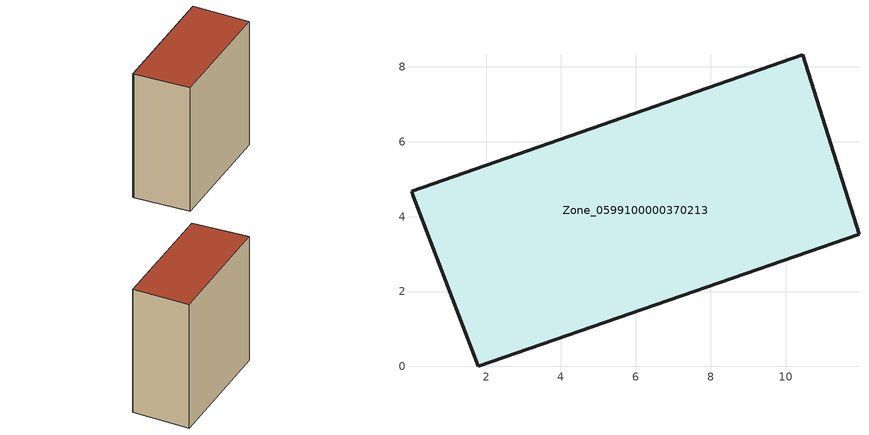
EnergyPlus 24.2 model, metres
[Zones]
Zone_0599100000370213
 floor ground (C_G): 10.45,8.33 11.96,3.53 1.78,0 0.05,4.54 0.01,4.68 z0.93
 wall outside (C_F): 10.45,8.33 0.01,4.68 0.05,4.54 1.78,0 11.96,3.53 10.45,8.33 z0.93:12.52
 roof outside (C_R): 11.96,3.53 10.45,8.33 0.01,4.68 0.05,4.54 1.78,0 z12.52
[BUILDING]
Pand.0599100000370213: North Axis=0; Terrain=City; Loads Convergence Tolerance Value=0.04; Temperature Convergence Tolerance Value=0.4; Solar Distribution=FullExterior; Maximum Number of Warmup Days=25; Minimum Number of Warmup Days=1
[Site:Location]
Rotterdam.The.Hague.AP_ZH_NLD Design_Conditions: Latitude=51.96; Longitude=4.45; Time Zone=1; Elevation=-4.5
[SITE:GROUNDTEMPERATURE:BUILDINGSURFACE]
18, 18, 18, 18, 18, 18, 18, 18, 18, 18, 18, 18
[MATERIAL] Thermal Absorptance=0.9; Solar Absorptance=0.7; Visible Absorptance=0.7
Name | Roughness | Thickness | Conductivity | Density | Specific Heat
G.TI.1992-2005 | MediumSmooth | 0.15 | 0.06 | 540 | 1210
F.TI.1992-2005 | Rough | 0.3 | 0.12 | 1920 | 840
R.TI.1992-2005 | MediumRough | 0.2 | 0.08 | 1500 | 1000
[CONSTRUCTION]
C_G: G.TI.1992-2005
C_F: F.TI.1992-2005
C_R: R.TI.1992-2005
[ZONE]
Zone_0599100000370213: Type=1; Multiplier=1; Ceiling Height=Autocalculate; Volume=Autocalculate; Floor Area=autocalculate; Part of Total Floor Area=Yes
[ZONEINFILTRATION:DESIGNFLOWRATE]
Infil_Zone_0599100000370213: Zone or ZoneList or Space or SpaceList=Zone_0599100000370213; Schedule=AlwaysOn; Design Flow Rate Calculation Method=Flow/Area; Flow Rate per Floor Area=0.0015; Constant Term Coefficient=1; Temperature Term Coefficient=0; Velocity Term Coefficient=0; Velocity Squared Term Coefficient=0
[HVACTEMPLATE:ZONE:IDEALLOADSAIRSYSTEM]
Zone_0599100000370213: Maximum Heating Supply Air Temperature=50; Minimum Cooling Supply Air Temperature=13; Maximum Heating Supply Air Humidity Ratio=0.0156; Minimum Cooling Supply Air Humidity Ratio=0.0077; Heating Limit=NoLimit; Cooling Limit=NoLimit; Dehumidification Control Type=ConstantSensibleHeatRatio; Cooling Sensible Heat Ratio=0.7; Dehumidification Setpoint=60; Humidification Control Type=None; Humidification Setpoint=30; Outdoor Air Method=None; Outdoor Air Flow Rate per Person=0.00944; Outdoor Air Flow Rate per Zone Floor Area=0; Outdoor Air Flow Rate per Zone=0; Demand Controlled Ventilation Type=None; Outdoor Air Economizer Type=NoEconomizer; Heat Recovery Type=None; Sensible Heat Recovery Effectiveness=0.7; Latent Heat Recovery Effectiveness=0.65
[ZONECONTROL:THERMOSTAT]
ThermostatControl_Zone_0599100000370213: Zone or ZoneList=Zone_0599100000370213; Control Type Schedule=DualSetpointControlType; Control 1=Thermostat_Zone_0599100000370213; Temperature Difference Between Cutout And Setpoint=0
[THERMOSTATSETPOINT:DUALSETPOINT]
Thermostat_Zone_0599100000370213: Heating Setpoint Temperature Schedule=HeatingSetpoint_Zone_0599100000370213; Cooling Setpoint Temperature Schedule=CoolingSetpoint_Zone_0599100000370213
[SCHEDULE:COMPACT]
HeatingSetpoint_Zone_0599100000370213: Through: 12/31, For: AllDays, Until: 24:00, 21
CoolingSetpoint_Zone_0599100000370213: Through: 12/31, For: AllDays, Until: 24:00, 24
DualSetpointControlType: Through: 12/31, For: AllDays, Until: 24:00, 4
AlwaysOn: Through: 12/31, For: AllDays, Until: 24:00, 1
